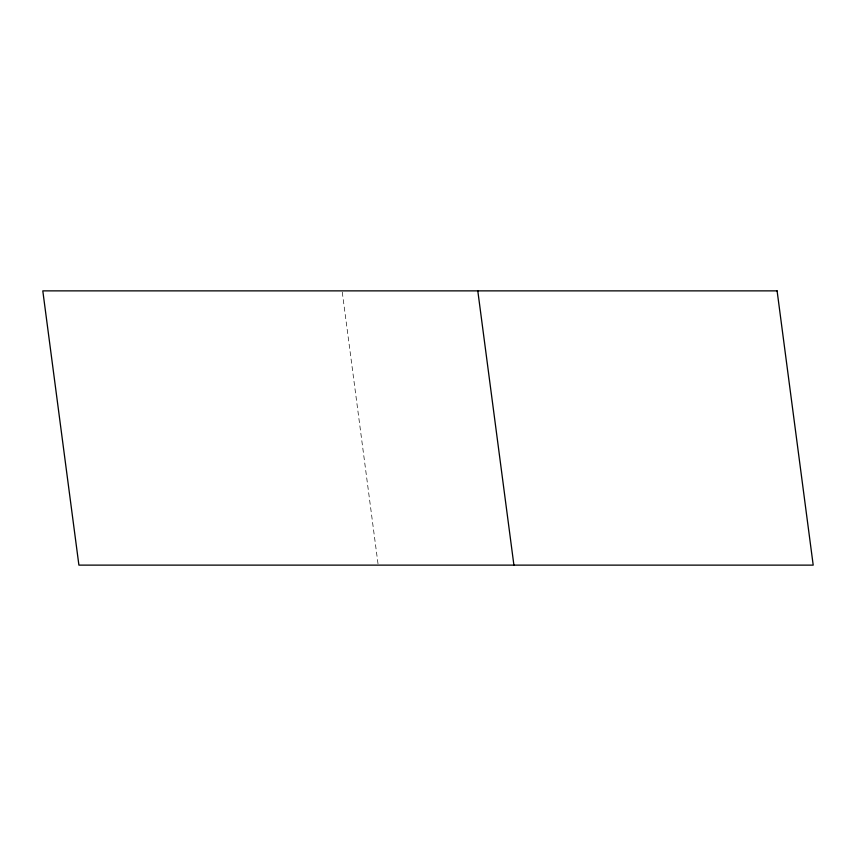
<?xml version="1.0" encoding="UTF-8"?>
<svg xmlns="http://www.w3.org/2000/svg" width="856" height="856" viewBox="0 0 856 856"><rect width="100%" height="100%" fill="white"/><g stroke="black" fill="none" stroke-linecap="round" stroke-linejoin="round"><path stroke-width="0.64" stroke-dasharray="4.28 3.21" d="M342.272 292.196L378.02 563.804"/><path stroke-width="1.28" d="M477.798 290.869L513.91 565.12M777.098 290.869L42.8 290.869L78.902 565.12L813.2 565.131L777.098 290.869"/></g></svg>
